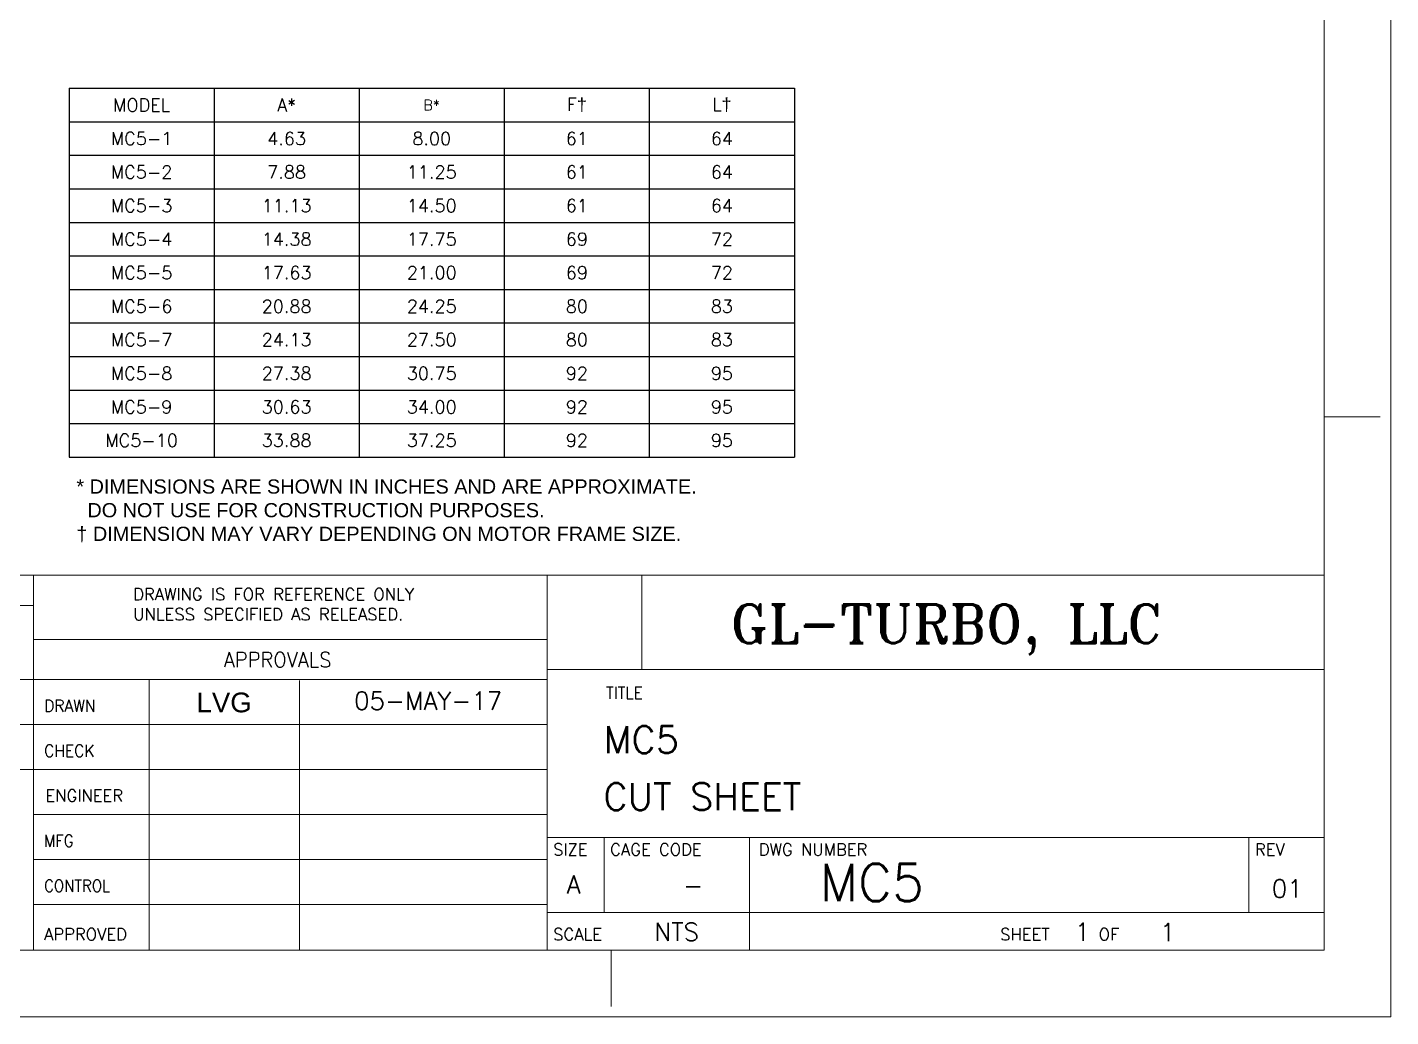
# Model space of a CAD drawing. Header units: inches. Extents: x -48 to 250, y -21 to 207.
# Drawn here: x 120.8 to 249.9, y -20.5 to 73.2 of the extents above; entities that cross this region are included whole.
import ezdxf
from ezdxf.enums import TextEntityAlignment as Align

# ---------------------------------------------------------------- set-up
doc = ezdxf.new("R2010")
doc.units = ezdxf.units.IN
doc.header["$MEASUREMENT"] = 0
doc.layers.add('Title Block', color=7, linetype='Continuous')
doc.styles.add('ACANSTS', font='romans.shx', dxfattribs={"height": 1})
doc.styles.add('Roman', font='romans')
doc.styles.add('ROMANS', font='romant.shx', dxfattribs={"height": 3.5})
doc.styles.get("Standard").update_dxf_attribs({"font": 'arial.ttf'})

# ---------------------------------------------------------------- blocks, each defined once
blk = doc.blocks.new('*T19')
at = {"layer": 'Title Block', "color": 0, "linetype": 'ByBlock', "lineweight": -2, "transparency": 16777216}
for p, q in [((0, 0), (68.68, 0)), ((0, 0), (0, -34.94)), ((13.74, 0), (13.74, -34.94)), ((27.47, 0), (27.47, -34.94)), ((41.21, 0), (41.21, -34.94)), ((54.94, 0), (54.94, -34.94)), ((68.68, 0), (68.68, -34.94)), ((0, -3.18), (68.68, -3.18)), ((0, -6.35), (68.68, -6.35)), ((0, -9.53), (68.68, -9.53)), ((0, -12.71), (68.68, -12.71)), ((0, -15.88), (68.68, -15.88)), ((0, -19.06), (68.68, -19.06)), ((0, -22.23), (68.68, -22.23)), ((0, -25.41), (68.68, -25.41)), ((0, -28.59), (68.68, -28.59)), ((0, -31.76), (68.68, -31.76)), ((0, -34.94), (68.68, -34.94))]:
    blk.add_line(p, q, dxfattribs=at)
at = {"layer": 'Title Block', "color": 0, "lineweight": 5, "transparency": 16777216, "width": 12.8498, "attachment_point": 5, "style": 'Roman'}
for s, insert, char_height in [('MODEL', (6.87, -1.59), 1.225), ('A*', (20.6, -1.59), 1.225), ('B*', (34.34, -1.59), 0.984), ('F{\\fArial|b0|i0|c0|p34;†}', (48.08, -1.59), 1.225), ('L{\\fArial|b0|i0|c0|p34;†}', (61.81, -1.59), 1.225), ('MC5-1', (6.87, -4.76), 1.225), ('4.63 ', (20.6, -4.76), 1.225), ('8.00', (34.34, -4.76), 1.225), ('61', (48.08, -4.76), 1.225), ('64', (61.81, -4.76), 1.225), ('MC5-2', (6.87, -7.94), 1.225), ('7.88 ', (20.6, -7.94), 1.225), ('11.25', (34.34, -7.94), 1.225), ('61', (48.08, -7.94), 1.225), ('64', (61.81, -7.94), 1.225), ('MC5-3', (6.87, -11.12), 1.225), ('11.13', (20.6, -11.12), 1.225), ('14.50', (34.34, -11.12), 1.225), ('61', (48.08, -11.12), 1.225), ('64', (61.81, -11.12), 1.225), ('MC5-4', (6.87, -14.29), 1.225), ('14.38', (20.6, -14.29), 1.225), ('17.75', (34.34, -14.29), 1.225), ('69', (48.08, -14.29), 1.225), ('72', (61.81, -14.29), 1.225), ('MC5-5', (6.87, -17.47), 1.225), ('17.63', (20.6, -17.47), 1.225), ('21.00', (34.34, -17.47), 1.225), ('69', (48.08, -17.47), 1.225), ('72', (61.81, -17.47), 1.225), ('MC5-6', (6.87, -20.65), 1.225), ('20.88', (20.6, -20.65), 1.225), ('24.25', (34.34, -20.65), 1.225), ('80', (48.08, -20.65), 1.225), ('83', (61.81, -20.65), 1.225), ('MC5-7', (6.87, -23.82), 1.225), ('24.13', (20.6, -23.82), 1.225), ('27.50', (34.34, -23.82), 1.225), ('80', (48.08, -23.82), 1.225), ('83', (61.81, -23.82), 1.225), ('MC5-8', (6.87, -27), 1.225), ('27.38', (20.6, -27), 1.225), ('30.75', (34.34, -27), 1.225), ('92', (48.08, -27), 1.225), ('95', (61.81, -27), 1.225), ('MC5-9', (6.87, -30.18), 1.225), ('30.63', (20.6, -30.18), 1.225), ('34.00', (34.34, -30.18), 1.225), ('92', (48.08, -30.18), 1.225), ('95', (61.81, -30.18), 1.225), ('MC5-10', (6.87, -33.35), 1.225), ('33.88', (20.6, -33.35), 1.225), ('37.25', (34.34, -33.35), 1.225), ('92', (48.08, -33.35), 1.225), ('95', (61.81, -33.35), 1.225)]:
    blk.add_mtext(s, dxfattribs=dict(at, insert=insert, char_height=char_height))
blk = doc.blocks.new('LONE STAR BLOWER TITLE BLOCK (SIZE A)')
at = {"lineweight": 15}
for p, q in [((17.3, 2.604), (17.3, 3.312)), ((17.3, 3.312), (18.009, 3.312)), ((18.009, 2.604), (18.009, 3.312)), ((18.009, 2.604), (17.3, 2.604))]:
    blk.add_line(p, q, dxfattribs=at)
at = {"layer": 'Title Block', "lineweight": 15}
for p, q in [((23.625, 0), (23.625, 18)), ((23.125, 0.5), (23.125, 17.5)), ((23.125, 4.5), (23.547, 4.5)), ((23.125, 3.312), (7.945, 3.312)), ((23.125, 3.312), (9.093, 3.312)), ((13.449, 3.312), (13.449, 0.5)), ((17.3, 0.5), (17.3, 3.312)), ((23.125, 0.5), (23.125, 3.312)), ((13.449, 3.083), (7.945, 3.083)), ((17.3, 2.829), (13.449, 2.829)), ((23.125, 2.604), (17.3, 2.604)), ((17.3, 2.529), (11.24, 2.529)), ((14.316, 0.5), (14.316, 2.525)), ((15.442, 0.496), (15.442, 2.521)), ((17.3, 2.192), (7.945, 2.192)), ((17.3, 1.854), (7.945, 1.854)), ((17.3, 1.517), (13.449, 1.517)), ((23.125, 1.344), (17.3, 1.344)), ((17.727, 1.344), (17.727, 0.781)), ((18.816, 1.344), (18.816, 0.5)), ((22.562, 1.344), (22.562, 0.781)), ((17.3, 1.179), (13.449, 1.179)), ((17.3, 0.842), (13.449, 0.842)), ((23.125, 0.781), (17.3, 0.781)), ((0.5, 0.5), (23.125, 0.5)), ((15.025, 0.5), (23.125, 0.5)), ((17.781, 0.078), (17.781, 0.5)), ((0, 0), (23.625, 0))]:
    blk.add_line(p, q, dxfattribs=at)
at = {"layer": 'Title Block', "lineweight": 15, "style": 'ACANSTS'}
for s, height, width, p in [('APPROVALS', 0.1125, 0.951562, (14.875, 2.621)), ('TITLE', 0.09, 0.942857, (17.741, 2.384)), ('DRAWN', 0.09, 0.942857, (13.528, 2.287))]:
    blk.add_text(s, height=height, dxfattribs=dict(at, width=width)).set_placement(p)
for s, width, p in [('CHECK', 0.942857, (13.528, 1.995)), ('MFG', 0.90932, (13.528, 1.32)), ('CONTROL', 0.90932, (13.528, 0.982))]:
    blk.add_text(s, height=0.09, dxfattribs=dict(at, width=width)).set_placement(p, align=Align.MIDDLE_LEFT)
for s, p in [('ENGINEER', (13.538, 1.658)), ('APPROVED', (13.528, 0.618)), ('SCALE', (17.345, 0.618)), ('SHEET     OF', (20.697, 0.618))]:
    blk.add_text(s, height=0.09, dxfattribs=at).set_placement(p, align=Align.MIDDLE_LEFT)
for s, height, p in [('SIZE', 0.09, (17.345, 1.209)), ('CAGE CODE', 0.09, (17.772, 1.209)), ('DWG NUMBER', 0.09, (18.887, 1.209)), ('REV', 0.09, (22.607, 1.209)), ('A', 0.135, (17.447, 0.923))]:
    blk.add_text(s, height=height, dxfattribs=at).set_placement(p)
at = {"layer": 'Title Block', "lineweight": 15, "insert": (14.196, 3.213), "char_height": 0.09, "attachment_point": 1, "style": 'Roman'}
blk.add_mtext_dynamic_manual_height_columns('DRAWING IS FOR REFERENCE ONLY UNLESS SPECIFIED AS RELEASED.', width=2.82099, gutter_width=1.25, heights=[0], dxfattribs=at)
at = {"layer": 'Title Block', "lineweight": 5, "insert": (18.674, 3.092), "char_height": 4.0651, "width": 5.50749, "attachment_point": 1, "style": 'ROMANS'}
blk.add_mtext('{\\H0.07143x;GL-TURBO, LLC}', dxfattribs=at)
at = {"layer": 'Title Block', "lineweight": 15, "style": 'ACANSTS'}
for tag, p, height in [('DRAWN_BY', (14.369, 2.285), 0.135), ('DRAWN_DATE', (15.515, 2.294), 0.135), ('DRAWING_SUBTITLE', (17.513, 1.977), 0.203), ('CHECKED_BY', (14.391, 1.94), 0.135), ('CHECK_DATE', (15.496, 1.94), 0.135), ('ENGINEER', (14.385, 1.608), 0.135), ('DRAWING_SUBTITLE', (17.511, 1.549), 0.203), ('ENG_DATE', (15.487, 1.603), 0.135), ('MANUFACTURING', (14.381, 1.271), 0.135), ('MFG_DATE', (15.488, 1.27), 0.135), ('CONTROL', (14.381, 0.933), 0.135), ('CONTROL_DATE', (15.488, 0.932), 0.135), ('CAGE_CODE', (17.727, 0.916), 0.135), ('MODEL_FILE_NAME', (8.295, 0.611), 0.135), ('APPROVED_BY', (14.37, 0.568), 0.135), ('APPROVAL_DATE', (15.48, 0.562), 0.135)]:
    blk.add_attdef(tag, p, '', height=height, dxfattribs=at)
at = {"layer": 'Title Block', "lineweight": 15, "style": 'Roman', "flags": 8}
for tag, height, p in [('DWG_NUMBER', 0.281, (18.91, 1.147)), ('SCALE', 0.135, (17.903, 0.704)), ('SHEETNUMBER', 0.135, (21.256, 0.704)), ('TOTA_SHEETS', 0.135, (21.894, 0.702))]:
    blk.add_attdef(tag, text='', height=height, dxfattribs=at).set_placement(p, align=Align.TOP_LEFT)
at = {"layer": 'Title Block', "lineweight": 15, "style": 'ACANSTS'}
blk.add_attdef('REVISION', text='', height=0.135, dxfattribs=at).set_placement((22.849, 0.893), align=Align.CENTER)

msp = doc.modelspace()

# ---------------------------------------------------------------- block references
ref = msp.add_blockref('LONE STAR BLOWER TITLE BLOCK (SIZE A)', (-48.393, -20.549), dxfattribs=dict(xscale=12.62788581092365, yscale=12.62788581092365, zscale=12.62788581092365))
ref.add_attrib('SHEETNUMBER', '1', dxfattribs={"layer": 'Title Block', "lineweight": 15, "height": 1.705, "style": 'Roman'}).set_placement((220.02, -11.658), align=Align.TOP_LEFT)
ref.add_attrib('SCALE', 'NTS', dxfattribs={"layer": 'Title Block', "lineweight": 15, "height": 1.7048, "style": 'Roman'}).set_placement((180.216, -11.658), align=Align.TOP_LEFT)
ref.add_attrib('DWG_NUMBER', 'MC5', dxfattribs={"layer": 'Title Block', "lineweight": 15, "height": 3.5516, "style": 'Roman'}).set_placement((195.863, -6.059), align=Align.TOP_LEFT)
ref.add_attrib('DRAWING_SUBTITLE', 'MC5', (175.418, 4.414), dxfattribs={"layer": 'Title Block', "lineweight": 15, "height": 2.5571, "style": 'ACANSTS'})
ref.add_attrib('CAGE_CODE', '   -', (179.128, -8.979), dxfattribs={"layer": 'Title Block', "lineweight": 15, "height": 1.7048, "style": 'ACANSTS'})
ref.add_attrib('REVISION', '01', dxfattribs={"layer": 'Title Block', "lineweight": 15, "height": 1.7048, "style": 'ACANSTS'}).set_placement((240.148, -9.269), align=Align.CENTER)
ref.add_attrib('DRAWN_DATE', '05-MAY-17', (151.792, 8.521), dxfattribs={"layer": 'Title Block', "lineweight": 15, "height": 1.7048, "style": 'ACANSTS'})
ref.add_attrib('DRAWING_SUBTITLE', 'CUT SHEET', (175.387, -0.984), dxfattribs={"layer": 'Title Block', "lineweight": 15, "height": 2.5571, "style": 'ACANSTS'})
ref.add_attrib('TOTA_SHEETS', '1', dxfattribs={"layer": 'Title Block', "lineweight": 15, "height": 1.705, "style": 'Roman'}).set_placement((228.081, -11.69), align=Align.TOP_LEFT)
msp.add_blockref('*T19', (124.803, 67.381))

# ---------------------------------------------------------------- texts
at = {"lineweight": 5, "insert": (125.497, 30.337), "char_height": 1.344, "attachment_point": 1}
msp.add_mtext_dynamic_manual_height_columns('* DIMENSIONS ARE SHOWN IN INCHES AND ARE APPROXIMATE. \\P  DO NOT USE FOR CONSTRUCTION PURPOSES.\\P† DIMENSION MAY VARY DEPENDING ON MOTOR FRAME SIZE.', width=102.42754, gutter_width=1, heights=[0], dxfattribs=at)
at = {"insert": (136.874, 10.15), "char_height": 1.868, "attachment_point": 1}
msp.add_mtext_dynamic_manual_height_columns('LVG', width=12.26449, gutter_width=1, heights=[0], dxfattribs=at)

doc.saveas('drawing.dxf')
